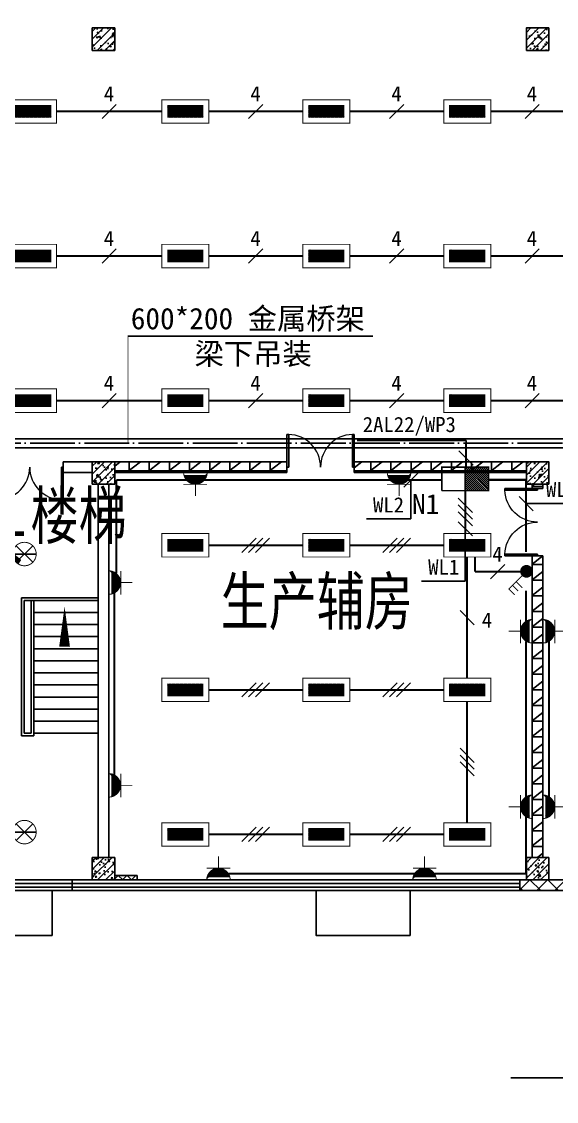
# Model space of a CAD drawing. Header units: millimetres. Extents: x -633009578 to 5705885, y -633235091 to 2571734.
# Drawn here: x 2853090 to 2865039, y 1851047 to 1875193 of the extents above; entities that cross this region are included whole.
import ezdxf

# ---------------------------------------------------------------- set-up
doc = ezdxf.new("R2010")
doc.units = ezdxf.units.MM
doc.header["$LTSCALE"] = 1000
doc.header["$MEASUREMENT"] = 0
doc.linetypes.add('DOTE', pattern=[2.4200000000000004, 2, -0.2, 0.02, -0.2])
doc.layers.get('0').update_dxf_attribs({"color": 9})
for name, color, linetype in [('3T_WOOD', 21, 'Continuous'), ('A-COLUM(柱)', 255, 'Continuous'), ('A-DI-S(箭头)', 76, 'Continuous'), ('A-DOOR(门）', 4, 'Continuous'), ('A-F-AREA(计算)', 5, 'Continuous'), ('A-FLOR(看线)', 8, 'Continuous'), ('A-HATH(填充)', 8, 'Continuous'), ('A-STAR(楼梯)', 51, 'Continuous'), ('A-TEXT(房间)', 243, 'Continuous'), ('A-WALL(墙)', 255, 'Continuous'), ('A-WINDOW（窗）', 4, 'Continuous'), ('DIM_SYMB', 3, 'Continuous'), ('PUB_TEXT', 7, 'Continuous'), ('WALL', 9, 'Continuous'), ('电-强电平面-标注', 3, 'Continuous'), ('电-强电平面-线缆', 3, 'Continuous'), ('电-桥架', 4, 'Continuous'), ('设备-插座', 3, 'Continuous'), ('设备-照明', 3, 'Continuous'), ('设备-箱柜', 3, 'Continuous')]:
    doc.layers.add(name, color=color, linetype=linetype)
doc.styles.add('_TCH', font='simhei.ttf', dxfattribs={"width": 0.75, "bigfont": 'hztxt.shx'})
doc.styles.add('_TCH_DIM', font='simhei.ttf', dxfattribs={"width": 0.8, "bigfont": 'hztxt.shx'})
doc.styles.add('ELEC-DIM', font='simhei.ttf')
doc.styles.add('IDQSTYLE', font='simhei.ttf', dxfattribs={"width": 0.707, "bigfont": 'hztxt.shx'})
pattern_1 = [(0, (-1310557.920547385, -2.793967723846436e-09), (0, 350), []), (37.875, (-1310157.920547385, -2.793967723846436e-09), (-169.61527734408, 218.0766567528281), []), (90, (-1310157.920547385, -2.793967723846436e-09), (-450, 2.755455298081545e-14), [])]

# ---------------------------------------------------------------- blocks, each defined once
blk = doc.blocks.new('$DorLib2D$00000002')
for p, q in [((-0.5, -5.684341886080802e-17), (-0.5000000000000007, 0.4875)), ((-0.4750000000000007, 0.4875), (-0.5000000000000007, 0.4875)), ((-0.475, -2.842170943040401e-17), (-0.4750000000000007, 0.4875)), ((0.475, -2.842170943040401e-17), (0.4750000000000007, 0.4875)), ((0.4750000000000007, 0.4875), (0.5000000000000007, 0.4875)), ((0.5, -5.684341886080802e-17), (0.5000000000000007, 0.4875)), ((-0.5, -5.684341886080802e-17), (-0.475, -2.842170943040401e-17)), ((0.5, -5.684341886080802e-17), (0.475, -2.842170943040401e-17))]:
    blk.add_line(p, q)
at = {"lineweight": 13}
for centre, start, end in [((-0.4875, -4.263256414560601e-17), 0, 88.53071641864632), ((0.4875, -4.263256414560601e-17), 91.4692835813537, 180)]:
    blk.add_arc(centre, 0.4875, start, end, dxfattribs=at)
blk = doc.blocks.new('$TCHSYS$WIN2D')
for p, q in [((-0.5, 0.5), (0.5, 0.5)), ((-0.5, 0.5), (-0.4999999999999999, -0.5)), ((0.5, 0.5), (0.4999999999999998, -0.5)), ((0.5, 0.1666666666666666), (-0.5, 0.1666666666666666)), ((0.5, -0.1666666666666667), (-0.5, -0.1666666666666667)), ((-0.4999999999999999, -0.5), (0.5, -0.5))]:
    blk.add_line(p, q)
blk = doc.blocks.new('_FZH')
h = blk.add_hatch()
h.set_pattern_fill('钢筋混凝土', color=256, scale=0.1, style=0)
h.set_pattern_definition([(45, (0, 0), (-0.1767766952966369, 0.1767766952966369), []), (50, (0, 0), (0.7172601826007535, -0.06275213498259512), [0.07500000000000001, -0.8250000000000001]), (355, (0, 0), (-0.138751333613, 0.7521921337000119), [0.06, -0.66]), (100.4514, (0.05977168000000001, -0.00522934), (0.5785093817140216, 0.6894395420609536), [0.06374019, -0.701142112]), (46.1842, (0, 0.2), (1.067241048625645, -0.1655190143290181), [0.1125, -1.2375]), (96.6356, (0.088936745, 0.186206693), (0.9346627055487033, 0.9741178709004418), [0.095610288, -1.051713]), (351.1842, (0, 0.2), (0.9346619451336272, 0.9741186009253247), [0.09000000000000001, -0.9900000000000001]), (21, (0.1, 0.15), (0.5969070521184617, -0.4026188906653388), [0.07500000000000001, -0.8250000000000001]), (326, (0.1, 0.15), (0.2433153319215824, 0.7251500450468529), [0.06, -0.66]), (71.4514, (0.149742233, 0.116448394), (0.84022262858149, 0.3225304967099524), [0.06374019, -0.701142112]), (37.50000000000001, (0, 0), (0.01215985531729062, 0.3328938538313115), [0, -0.652, 0, -0.67, 0, -0.6625000000000001]), (7.499999999999999, (0, 0), (0.2630695374421486, 0.3944117118823603), [0, -0.382, 0, -0.637, 0, -0.2525]), (-32.5, (-0.223, 0), (0.533822436172409, -0.02255487173437976), [0, -0.25, 0, -0.78, 0, -1.035]), (-42.5, (-0.323, 0), (0.5831861693423862, 0.1001049823323177), [0, -0.325, 0, -0.518, 0, -0.735])])
h.paths.add_polyline_path([(-0.5, -0.5), (0.5, -0.5), (0.5, 0.5), (-0.5, 0.5)])
blk.add_lwpolyline([(-0.5, -0.5), (0.5, -0.5), (0.5, 0.5), (-0.5, 0.5)], close=True)
blk = doc.blocks.new('9-3-1')
at = {"layer": 'A-HATH(填充)'}
h = blk.add_hatch(dxfattribs=at)
h.set_pattern_fill('空心砖', color=256, scale=100, style=0)
h.set_pattern_definition(pattern_1)
h.paths.add_polyline_path([(1199290.598288144, 1187372.080887548), (1199290.598288144, 1187132.080887548), (1203140.598288574, 1187132.080887536), (1203140.598288574, 1187372.080887552)])
h = blk.add_hatch(dxfattribs=at)
h.set_pattern_fill('空心砖', color=256, scale=100, style=0)
h.set_pattern_definition(pattern_1)
h.paths.add_polyline_path([(1208490.598288325, 1187132.080887548), (1208490.598288325, 1187372.080887544), (1204640.598288065, 1187372.080887552), (1204640.598288065, 1187132.080887536)])
h = blk.add_hatch(dxfattribs=at)
h.set_pattern_fill('空心砖', color=256, scale=100, style=0)
h.set_pattern_definition(pattern_1)
h.paths.add_polyline_path([(1208860.598288296, 1186872.080887664), (1208620.598288296, 1186872.080887664), (1208620.598288294, 1186772.080887855), (1208860.598288295, 1186772.080887855)])
h = blk.add_hatch(dxfattribs=at)
h.set_pattern_fill('空心砖', color=256, scale=100, style=0)
h.set_pattern_definition(pattern_1)
h.paths.add_polyline_path([(1208620.598288323, 1178522.080887664), (1208860.598288323, 1178522.080887664), (1208860.598288299, 1185272.080887347), (1208620.598288298, 1185272.080887347)])
h = blk.add_hatch(dxfattribs=at)
h.set_pattern_fill('多孔材料', color=256, scale=50, style=0)
h.set_pattern_definition([(45, (-1310457.920547385, -2.793967723846436e-09), (-100.0001016555733, 100.0001016555733), []), (135, (-1310457.920547385, -2.793967723846436e-09), (-100.0001016555733, -100.0001016555733), [])])
h.paths.add_polyline_path([(1199790.598288171, 1178122.080887737), (1199290.598288156, 1178122.080887737), (1199290.598288156, 1178022.080887737), (1199790.598288171, 1178022.080887737)])
h = blk.add_hatch(dxfattribs=at)
h.set_pattern_fill('多孔材料', color=256, scale=100, style=0)
h.set_pattern_definition([(45, (-1310357.920547385, -2.793967723846436e-09), (-200.0002033111466, 200.0002033111467), []), (135, (-1310357.920547385, -2.793967723846436e-09), (-200.0002033111467, -200.0002033111466), [])])
h.paths.add_polyline_path([(1208340.619278564, 1177782.080887666), (1210390.605494282, 1177782.080887666), (1210390.605494282, 1178022.080887663), (1208340.619278564, 1178022.080887663)])
at = {"layer": 'A-DI-S(箭头)'}
blk.add_lwpolyline([(1208140.598288324, 1173594.260039008), (1213059.348288324, 1173594.260039006), (1213250.432661314, 1174119.260039006), (1213435.575991057, 1173069.260039006), (1213621.848288324, 1173594.260039005), (1218540.598288324, 1173594.260039003)], dxfattribs=at)
at = {"layer": 'A-F-AREA(计算)'}
blk.add_lwpolyline([(1121700.575826842, 1313862.080936), (1255980.575826842, 1313862.080936), (1255980.575826842, 1177782.080936), (1121700.575826842, 1177782.080936)], close=True, dxfattribs=at)
at = {"layer": 'A-FLOR(看线)'}
for points in [[(1197890.59803989, 1177782.078770003), (1197890.598533971, 1176782.078770014), (1195790.598246638, 1176782.078770003), (1195790.59874072, 1177782.078770003)], [(1205890.598041532, 1177782.086826627), (1205890.598535614, 1176782.086826638), (1203790.598041023, 1176782.086826627), (1203790.598535105, 1177782.086826627)]]:
    blk.add_lwpolyline(points, dxfattribs=at)
at = {"layer": 'A-STAR(楼梯)'}
for p, q in [((1197210.598288347, 1181242.080887274), (1197210.598288347, 1184332.080887565)), ((1197210.598288347, 1184332.080887565), (1198920.598288308, 1184332.080887601)), ((1197270.598288308, 1181302.080887601), (1197270.598288308, 1184272.080887601)), ((1197270.598288347, 1181302.080887274), (1197270.598288347, 1184272.080887565)), ((1197270.598288347, 1184272.080887565), (1198920.598288308, 1184272.080887601)), ((1197420.598288308, 1184272.080887601), (1197270.598288308, 1184272.080887601)), ((1197420.598288308, 1184272.080887601), (1197420.598288308, 1181302.080887601)), ((1197480.598288286, 1184272.080887693), (1197420.598288308, 1184272.080887601)), ((1197420.598288308, 1184272.080887601), (1197420.598288228, 1181302.080887274)), ((1197480.598288308, 1184272.080887601), (1197420.598288308, 1184272.080887601)), ((1198920.598288308, 1184272.080887601), (1197480.598288286, 1184272.080887693)), ((1197480.598288308, 1184272.080887601), (1197480.59828839, 1181242.080887274)), ((1198920.598288308, 1184332.080887601), (1198920.598288308, 1184272.080887601)), ((1198920.598288308, 1184272.080887601), (1198920.598288308, 1181302.080887601)), ((1198920.598288308, 1184002.080887601), (1197480.598288293, 1184002.080887693)), ((1198920.598288308, 1183732.080887601), (1197480.598288301, 1183732.080887367)), ((1198920.598288308, 1183462.080887601), (1197480.598288308, 1183462.080887693)), ((1198920.598288308, 1183192.080887601), (1197480.598288315, 1183192.080887693)), ((1198920.598288308, 1182922.080887601), (1197480.598288323, 1182922.080887693)), ((1198920.598288308, 1182652.080887601), (1197480.59828833, 1182652.080887693)), ((1198920.598288308, 1182382.080887601), (1197480.598288337, 1182382.080887367)), ((1198920.598288308, 1182112.080887601), (1197480.598288344, 1182112.080887693)), ((1198920.598288308, 1181842.080887601), (1197480.598288352, 1181842.080887693)), ((1198920.598288308, 1181572.080887601), (1197480.598288359, 1181572.080887367)), ((1197480.59828839, 1181242.080887274), (1197210.598288347, 1181242.080887274)), ((1197420.598288228, 1181302.080887274), (1197270.598288347, 1181302.080887274)), ((1197420.598288162, 1181302.080887584), (1197270.598288028, 1181302.080887819)), ((1198920.598288308, 1181302.080887601), (1197480.598288366, 1181302.080887693)), ((1198920.598288308, 1181302.080887601), (1197480.598288367, 1181302.080887584)), ((1198920.598288363, 1178522.080886716), (1198920.598288308, 1181302.080887601)), ((1195770.598288308, 1178022.080887601), (1198790.598288553, 1178022.080887584))]:
    blk.add_line(p, q, dxfattribs=at)
at = {"layer": 'A-WALL(墙)'}
for p, q in [((1198790.598288553, 1187372.080887228), (1198140.598288065, 1187372.080887519)), ((1198140.598288065, 1187372.080887519), (1198140.598288065, 1187132.080887596)), ((1203140.598288574, 1187372.080887552), (1199290.598288553, 1187372.080887608)), ((1203140.598288574, 1187132.080887536), (1203140.598288574, 1187372.080887552)), ((1208490.598288553, 1187372.080887494), (1204640.598288065, 1187372.080887552)), ((1204640.598288065, 1187372.080887552), (1204640.598288065, 1187132.080887536)), ((1198140.598288065, 1187132.080887596), (1198790.598288553, 1187132.080887542)), ((1199290.598288553, 1187132.080887571), (1203140.598288574, 1187132.080887536)), ((1204640.598288065, 1187132.080887536), (1208490.598288553, 1187132.080887541)), ((1198920.598288333, 1178522.080886716), (1198920.598288339, 1186872.080887693)), ((1199160.59828835, 1178522.080886716), (1199160.598288292, 1186872.080887693)), ((1208620.598288801, 1186872.080887693), (1208620.598288294, 1186772.080887855)), ((1208620.598288294, 1186772.080887855), (1208860.598288295, 1186772.080887855)), ((1208860.598288295, 1186772.080887855), (1208860.59828855, 1186872.080887693)), ((1208860.598288299, 1185272.080887347), (1208620.598288298, 1185272.080887347)), ((1208620.598288298, 1185272.080887347), (1208620.598288306, 1178522.080887693)), ((1208860.598288327, 1178522.080887693), (1208860.598288299, 1185272.080887347)), ((1199790.598288171, 1178122.080887737), (1199290.598288156, 1178122.080887737)), ((1199790.598288171, 1178022.080887737), (1199790.598288171, 1178122.080887737)), ((1199790.598288171, 1178022.080887737), (1199290.598288156, 1178022.080887737))]:
    blk.add_line(p, q, dxfattribs=at)
at = {"layer": 'A-WINDOW（窗）'}
blk.add_line((1198340.598288144, 1178022.080887549), (1198340.598288144, 1177782.080887664), dxfattribs=at)
at = {"layer": 'DIM_SYMB'}
blk.add_lwpolyline([(1196520.598288308, 1184407.080887601, 0, 0, 0), (1196520.598288308, 1179662.080887601, 0, 0, 0), (1198170.598288308, 1179662.080887601, 0, 0, 0), (1198170.598288308, 1184137.080887601, 0, 240.0000000000001, 0), (1198170.598288308, 1183237.080887601, 0, 0, 0)], format="xyseb", dxfattribs=at)
at = {"layer": 'WALL'}
for p, q in [((1210390.605494282, 1178022.080887663), (1208340.619278564, 1178022.080887663)), ((1208340.619278564, 1178022.080887663), (1208340.619278564, 1177782.080887666)), ((1208340.619278564, 1177782.080887666), (1210390.605494282, 1177782.080887666))]:
    blk.add_line(p, q, dxfattribs=at)
at = {"layer": 'A-COLUM(柱)', "xscale": 500, "yscale": 500, "zscale": 500}
for p in [(1199040.598288325, 1196822.080887664), (1208740.598288325, 1196822.080887664), (1199040.598288144, 1187122.080887549), (1208740.598288325, 1187122.080887664), (1199040.598288144, 1178272.080887549), (1208740.598288325, 1178272.080887664)]:
    blk.add_blockref('_FZH', p, dxfattribs=at)
at = {"layer": 'A-DOOR(门）', "extrusion": (0, 0, -1), "xscale": -1500, "yscale": 1500, "zscale": 1500}
blk.add_blockref('$DorLib2D$00000002', (-1203890.598288317, 1187252.080887547), dxfattribs=at)
at = {"layer": 'A-DOOR(门）', "xscale": 1500, "yscale": 1500, "zscale": 1500, "rotation": 180}
blk.add_blockref('$DorLib2D$00000002', (1197390.598288361, 1187252.080887547), dxfattribs=at)
at = {"layer": 'A-DOOR(门）', "extrusion": (0, 0, -1), "xscale": 1500, "yscale": 1500, "zscale": 1500, "rotation": 270}
blk.add_blockref('$DorLib2D$00000002', (-1208740.598288325, 1186022.08088756), dxfattribs=at)
at = {"layer": 'A-WINDOW（窗）', "extrusion": (0, 0, -1), "xscale": -18000, "yscale": 240, "zscale": 18000, "rotation": 180.0000000000013}
blk.add_blockref('$TCHSYS$WIN2D', (-1199340.619278346, 1177902.080887664), dxfattribs=at)
at = {"layer": 'A-TEXT(房间)', "style": '_TCH', "width": 0.75}
for s, p in [('楼梯', (1197410.484929626, 1185645.779686777)), ('生产辅房', (1201656.421451699, 1183728.657082098))]:
    blk.add_text(s, height=1050, dxfattribs=at).set_placement(p)
at = {"layer": 'PUB_TEXT', "style": '_TCH_DIM', "width": 0.8}
blk.add_text('下', height=1050, dxfattribs=at).set_placement((1196179.968367048, 1184722.080887601))
blk = doc.blocks.new('*X353')
at = {"color": 0, "linetype": 'Continuous'}
for p, q in [((277.1059544658493, 221.9516255332986), (279.536990929048, 224.3826619964973)), ((277.1059544658493, 222.2344682457732), (279.2541482165735, 224.3826619964973)), ((277.1059544658493, 222.5173109582479), (278.9713055040988, 224.3826619964973)), ((277.1059544658493, 222.8001536707225), (278.6884627916242, 224.3826619964973)), ((277.1059544658493, 223.0829963831971), (278.4056200791496, 224.3826619964973)), ((277.1059544658493, 223.3658390956717), (278.122777366675, 224.3826619964973)), ((277.1059544658493, 223.6486818081463), (277.8399346542004, 224.3826619964973)), ((277.1059544658493, 223.9315245206209), (277.5570919417257, 224.3826619964973)), ((277.1059544658493, 224.2143672330955), (277.2742492292511, 224.3826619964973)), ((277.3198336415227, 221.8826619964973), (279.8198336415227, 224.3826619964973)), ((277.6026763539973, 221.8826619964973), (280.1026763539973, 224.3826619964973)), ((277.8855190664719, 221.8826619964973), (280.3855190664719, 224.3826619964973)), ((278.1683617789465, 221.8826619964973), (280.6683617789466, 224.3826619964973)), ((278.4512044914212, 221.8826619964973), (280.9512044914212, 224.3826619964973)), ((278.7340472038958, 221.8826619964973), (281.2340472038958, 224.3826619964973)), ((279.0168899163704, 221.8826619964973), (281.5168899163704, 224.3826619964973)), ((279.299732628845, 221.8826619964973), (281.799732628845, 224.3826619964973)), ((279.5825753413196, 221.8826619964973), (282.0825753413196, 224.3826619964973)), ((279.8654180537943, 221.8826619964973), (282.3654180537943, 224.3826619964973)), ((280.1482607662689, 221.8826619964973), (282.6482607662689, 224.3826619964973)), ((280.4311034787435, 221.8826619964973), (282.9311034787435, 224.3826619964973)), ((280.7139461912181, 221.8826619964973), (283.2139461912181, 224.3826619964973)), ((280.9967889036927, 221.8826619964973), (283.4967889036927, 224.3826619964973)), ((281.2796316161674, 221.8826619964973), (283.7796316161674, 224.3826619964973)), ((281.5624743286419, 221.8826619964973), (284.062474328642, 224.3826619964973)), ((281.8453170411166, 221.8826619964973), (284.3453170411166, 224.3826619964973)), ((282.1281597535912, 221.8826619964973), (284.6059544658494, 224.3604567087555)), ((282.4110024660658, 221.8826619964973), (284.6059544658494, 224.0776139962809)), ((282.6938451785405, 221.8826619964973), (284.6059544658494, 223.7947712838063)), ((282.976687891015, 221.8826619964973), (284.6059544658494, 223.5119285713317)), ((283.2595306034897, 221.8826619964973), (284.6059544658494, 223.229085858857)), ((283.5423733159643, 221.8826619964973), (284.6059544658494, 222.9462431463824)), ((283.8252160284389, 221.8826619964973), (284.6059544658494, 222.6634004339078)), ((284.1080587409135, 221.8826619964973), (284.6059544658494, 222.3805577214332)), ((284.3909014533882, 221.8826619964973), (284.6059544658494, 222.0977150089586))]:
    blk.add_line(p, q, dxfattribs=at)
blk = doc.blocks.new('HC000062')
at = {"color": 0, "linetype": 'Continuous', "const_width": 0.2}
for points in [[(-4.97662087547036, 2.499999999999943), (5.023379124529697, 2.499999999999943), (5.023379124529697, -2.500000000000057), (-4.97662087547036, -2.500000000000057), (-4.97662087547036, 2.499999999999943)], [(-3.72662087547036, 1.25), (-3.72662087547036, -1.250000000000057), (3.773379124529697, -1.250000000000057), (3.773379124529697, 1.25), (-3.72662087547036, 1.25)]]:
    blk.add_lwpolyline(points, dxfattribs=at)
at = {"color": 0, "linetype": 'Continuous'}
blk.add_blockref('*X353', (-280.8325753413197, -223.1326619964974), dxfattribs=at)
at = {"color": 0, "style": 'IDQSTYLE', "width": 0.7}
blk.add_attdef('PSFHATT', (7.023379124529697, -2.500000000000057), '', height=2.5, dxfattribs=at)
blk = doc.blocks.new('*X153')
at = {"color": 0, "linetype": 'Continuous'}
for p, q in [((234.7655414724513, 317.9212989399893), (239.3433150387835, 322.4990725063215)), ((234.7655414724513, 318.3455630087012), (238.9190509700716, 322.4990725063215)), ((234.7655414724513, 318.7698270774131), (238.4947869013596, 322.4990725063215)), ((234.7655414724513, 319.1940911461251), (238.0705228326477, 322.4990725063215)), ((234.7655414724513, 319.618355214837), (237.6462587639358, 322.4990725063215)), ((234.7655414724513, 320.0426192835489), (237.2219946952239, 322.4990725063215)), ((234.7655414724513, 320.4668833522609), (236.797730626512, 322.4990725063215)), ((234.7655414724513, 320.8911474209728), (236.3734665578, 322.4990725063215)), ((234.7655414724513, 321.3154114896847), (235.9492024890881, 322.4990725063215)), ((234.7655414724513, 321.7396755583966), (235.5249384203761, 322.4990725063215)), ((234.7655414724513, 322.1639396271086), (235.1006743516642, 322.4990725063215)), ((234.7675791074955, 317.4990725063215), (239.7655414724513, 322.4970348712774)), ((235.1918431762074, 317.4990725063215), (239.7655414724513, 322.0727708025654)), ((235.6161072449193, 317.4990725063215), (239.7655414724513, 321.6485067338535)), ((236.0403713136312, 317.4990725063215), (239.7655414724513, 321.2242426651416)), ((236.4646353823431, 317.4990725063215), (239.7655414724513, 320.7999785964296)), ((236.8888994510551, 317.4990725063215), (239.7655414724513, 320.3757145277177)), ((237.313163519767, 317.4990725063215), (239.7655414724513, 319.9514504590058)), ((237.7374275884789, 317.4990725063215), (239.7655414724513, 319.5271863902939)), ((238.1616916571909, 317.4990725063215), (239.7655414724513, 319.1029223215819)), ((238.5859557259028, 317.4990725063215), (239.7655414724513, 318.67865825287)), ((239.0102197946147, 317.4990725063215), (239.7655414724513, 318.2543941841581)), ((239.4344838633266, 317.4990725063215), (239.7655414724513, 317.8301301154461))]:
    blk.add_line(p, q, dxfattribs=at)
blk = doc.blocks.new('HC000435')
at = {"color": 0, "linetype": 'Continuous'}
blk.add_line((2.5, 0), (-2.5, 0), dxfattribs=at)
at = {"color": 0, "linetype": 'Continuous', "const_width": 0.3}
for points in [[(2.5, 0), (2.5, 5), (-2.5, 5)], [(-2.5, 5), (-2.5, 0)], [(-2.5, 0), (-2.5, -5), (2.5, -5), (2.5, 0)]]:
    blk.add_lwpolyline(points, dxfattribs=at)
at = {"color": 0, "linetype": 'Continuous'}
blk.add_blockref('*X153', (-237.2655414724513, -322.4990725063215), dxfattribs=at)
at = {"color": 0, "style": 'IDQSTYLE', "width": 0.7}
blk.add_attdef('PSFHATT', (4.500000000000028, -5), '', height=2.5, dxfattribs=at)
blk = doc.blocks.new('*X155')
at = {"color": 0, "linetype": 'Continuous'}
for p, q in [((261.9988066744281, 135.850956910748), (263.2375091559566, 137.0896593922765)), ((262.0234026256783, 135.5927101495236), (263.4957559171792, 137.0650634410244)), ((262.0463461952987, 136.1813391440932), (262.9071269225657, 137.0421198713602)), ((262.0884022348038, 135.3748670461744), (263.7135990205094, 137.00006383188)), ((262.1829592200917, 135.1865813189878), (263.9018847477136, 136.9055068466096)), ((262.3023466942452, 135.0231260806666), (264.0653399860179, 136.7861193724393)), ((262.4446987243758, 134.8826353983226), (264.205830668362, 136.6437673423088)), ((262.6100901587723, 134.7651841202445), (264.3232819464568, 136.478375907929)), ((262.8005700291263, 134.6728212781239), (264.4156447885779, 136.2878960375755)), ((263.0211904412342, 134.6105989777572), (264.4778670889456, 136.0672756254685)), ((263.2836307586351, 134.5901965826834), (264.4982694840214, 135.8048353080697)), ((263.6234742990336, 134.6471974106073), (264.4412686561033, 135.464991767677))]:
    blk.add_line(p, q, dxfattribs=at)
blk = doc.blocks.new('HC000111')
at = {"color": 0, "linetype": 'Continuous', "const_width": 0.2}
for points in [[(0.8838834764831975, 2.133883476483163), (3.750000000000091, 5), (5.000000000000091, 3.75)], [(2.221789122165297, 3.388795923702901), (3.514416944097014, 2.132759994237858)], [(2.898879886034229, 4.275409520972289), (4.191507707965946, 3.019373591507303)]]:
    blk.add_lwpolyline(points, dxfattribs=at)
blk.add_lwpolyline([(0.8838834764833108, 0.3661165235168934, 0.1989123673796338), (1.250000000000034, 1.250000000000057, 0.1989123673796269), (0.8838834764832544, 2.13388347648322, 0.1989123673796352), (9.12880881998035e-14, 2.5, 0.1989123673796539), (-0.8838834764830719, 2.13388347648322, 0.1989123673796721), (-1.249999999999966, 1.250000000000057, 0.1989123673796564), (-0.8838834764831855, 0.3661165235168368, 0.198912367379673), (9.087175456556906e-14, 0, 0.198912367379652)], format="xyb", close=True, dxfattribs=at)
at = {"color": 0, "linetype": 'Continuous'}
blk.add_blockref('*X155', (-263.2487560761181, -134.5897099905746), dxfattribs=at)
at = {"color": 0, "style": 'IDQSTYLE', "width": 0.7}
blk.add_attdef('PSFHATT', (7.000000000000091, -1e-08), '', height=2.5, dxfattribs=at)
blk = doc.blocks.new('*X164')
at = {"color": 0, "linetype": 'Continuous'}
for p, q in [((159.595646846908, 156.7672197221619), (159.6233466819307, 156.7949195571846)), ((159.6640079704214, 156.5527381332005), (159.9061893944054, 156.7949195571846)), ((159.747532531186, 156.3534199814905), (160.18903210688, 156.7949195571846)), ((159.8446775338837, 156.1677222717137), (160.4718748193546, 156.7949195571846)), ((159.9544025265515, 155.9946045519069), (160.7547175318292, 156.7949195571846)), ((160.0760273856543, 155.833386698535), (161.0375602443038, 156.7949195571846)), ((160.2091522122192, 155.6836688126253), (161.3204029567785, 156.7949195571846)), ((160.3536147760518, 155.5452886639833), (161.6032456692531, 156.7949195571846)), ((160.5094741859558, 155.4183053614127), (161.8860883817277, 156.7949195571846)), ((160.6770167777584, 155.3030052407406), (162.1689310942023, 156.7949195571846)), ((160.8567856433337, 155.1999313938414), (162.451773806677, 156.7949195571846)), ((161.0496413096342, 155.1099443476672), (162.7346165191516, 156.7949195571846)), ((161.2568708631404, 155.0343311886988), (163.0174592316262, 156.7949195571846)), ((161.4803825063601, 154.9750001194438), (163.3003019441008, 156.7949195571846)), ((161.7230685552892, 154.9348434558983), (163.5831446565754, 156.7949195571846)), ((161.9895441276247, 154.9184763157592), (163.86598736905, 156.7949195571846)), ((162.2878715788766, 154.9339610545365), (164.4937876543064, 157.1398771299663)), ((162.6346011340941, 154.9978478972794), (164.4299008115636, 156.7931475747489)), ((163.0778250055067, 155.1582290562173), (164.2695196526256, 156.3499237033363))]:
    blk.add_line(p, q, dxfattribs=at)
blk = doc.blocks.new('HC000134')
at = {"color": 0, "linetype": 'Continuous', "const_width": 0.2}
blk.add_lwpolyline([(-2.5, 5, 0.198912367379654), (-1.767766952966213, 3.232233047033674, 0.1989123673796558), (-4.592273826913179e-16, 2.5, 0.1989123673796559), (1.767766952966213, 3.232233047033674, 0.1989123673796541), (2.5, 4.999999999999999)], format="xyb", dxfattribs=at)
for points in [[(-2.549372027147456, 2.476391871554483), (2.483025305961291, 2.476391871554483)], [(-2.421006983541702, 4.37652170395188), (2.421006983541702, 4.37652170395188)], [(0, 2.5), (0, 0)]]:
    blk.add_lwpolyline(points, dxfattribs=at)
at = {"color": 0, "linetype": 'Continuous'}
blk.add_blockref('*X164', (-162.0093508556101, -152.4183978532327), dxfattribs=at)
at = {"color": 0, "style": 'IDQSTYLE', "width": 0.7}
blk.add_attdef('PSFHATT', (4.500000010000001, 0), '', height=2.5, dxfattribs=at)
blk = doc.blocks.new('HC000073')
at = {"color": 0, "linetype": 'Continuous'}
for p, q in [((-1.76776695296229, 1.76776695296229), (1.767766952970533, -1.767766952970533)), ((1.76776695297059, 1.767766952970476), (-1.767766952966383, -1.767766952966497)), ((-2.499999999999943, -5.684341886080801e-14), (2.500000000000057, -5.684341886080801e-14))]:
    blk.add_line(p, q, dxfattribs=at)
at = {"color": 0, "linetype": 'Continuous', "const_width": 0.2}
blk.add_lwpolyline([(1.76776695296644, -1.76776695296644, 0.1989123673796617), (2.500000000000057, 0, 0.1989123673796613), (1.767766952966383, 1.767766952966326, 0.198912367379653), (1.137288912133798e-13, 2.499999999999943, 0.1989123673796647), (-1.767766952966269, 1.767766952966327, 0.1989123673796613), (-2.499999999999943, 1.951292859901378e-16, 0.1989123673796761), (-1.767766952966269, -1.76776695296644, 0.1989123673796719), (1.12894543431545e-13, -2.500000000000057, 0.1989123673796541)], format="xyb", close=True, dxfattribs=at)
at = {"color": 0, "style": 'IDQSTYLE', "width": 0.7}
blk.add_attdef('PSFHATT', (4.500000010000057, -2.500000010000057), '', height=2.5, dxfattribs=at)

msp = doc.modelspace()

# ---------------------------------------------------------------- linework, layer by layer
at = {"layer": '电-强电平面-标注'}
for p, q in [((2855206.497865569, 1873342.029281538), (2854888.299814036, 1873023.831230003)), ((2858481.547865569, 1873342.029281538), (2858163.349814036, 1873023.831230003)), ((2861631.547865569, 1873342.029281538), (2861313.349814036, 1873023.831230003)), ((2864656.547865569, 1873342.029281538), (2864338.349814036, 1873023.831230003)), ((2855206.497865569, 1870108.695948195), (2854888.299814036, 1869790.49789666)), ((2858481.547865569, 1870108.695948195), (2858163.349814036, 1869790.49789666)), ((2861631.547865569, 1870108.695948195), (2861313.349814036, 1869790.49789666)), ((2864656.547865569, 1870108.695948195), (2864338.349814036, 1869790.49789666)), ((2855206.497865569, 1866875.362614851), (2854888.299814036, 1866557.164563317)), ((2858481.547865569, 1866875.362614851), (2858163.349814036, 1866557.164563317)), ((2861631.547865569, 1866875.362614851), (2861313.349814036, 1866557.164563317)), ((2864656.547865569, 1866875.362614851), (2864338.349814036, 1866557.164563317)), ((2863020, 1865827.5), (2860587.721518987, 1865827.5)), ((2863020, 1865436.5), (2863020, 1865827.5)), ((2862860.900974233, 1865595.599025767), (2863179.099025767, 1865277.400974233)), ((2861949.599025766, 1865101.099025767), (2861631.400974234, 1864782.900974233)), ((2861790.5, 1864942), (2861790.5, 1864073.5)), ((2864204.400974233, 1864574.099025767), (2864522.599025767, 1864255.900974233)), ((2862844.900974263, 1864533.564153653), (2863163.099025796, 1864215.366102118)), ((2862844.900974263, 1864383.564153653), (2863163.099025796, 1864065.366102118)), ((2864363.5, 1864415), (2864660.5, 1864415)), ((2864660.5, 1864415), (2865655.436708861, 1864415)), ((2861790.5, 1864073.5), (2860795.563291139, 1864073.5)), ((2862844.900974263, 1864233.564153653), (2863163.099025796, 1863915.366102118)), ((2862844.900974263, 1864008.599025767), (2863163.099025797, 1863690.400974233)), ((2863004.00000003, 1863849.5), (2863004.00000003, 1862683.5)), ((2858331.547865591, 1863642.029281524), (2858013.349814056, 1863323.831229991)), ((2858481.547865591, 1863642.029281524), (2858163.349814056, 1863323.831229991)), ((2858631.547865591, 1863642.029281524), (2858313.349814056, 1863323.831229991)), ((2861481.547865591, 1863642.029281524), (2861163.349814056, 1863323.831229991)), ((2861631.547865591, 1863642.029281524), (2861313.349814056, 1863323.831229991)), ((2861781.547865591, 1863642.029281524), (2861463.349814056, 1863323.831229991)), ((2863888.773511393, 1863050.760425039), (2863570.575459861, 1862732.562373504)), ((2863004.00000003, 1862683.5), (2862028.050632941, 1862683.5)), ((2863204.093057516, 1861707.164563324), (2862885.895005981, 1862025.362614857)), ((2858331.547865591, 1860408.695948191), (2858013.349814056, 1860090.497896658)), ((2858481.547865591, 1860408.695948191), (2858163.349814056, 1860090.497896658)), ((2858631.547865591, 1860408.695948191), (2858313.349814056, 1860090.497896658)), ((2861481.547865591, 1860408.695948191), (2861163.349814056, 1860090.497896658)), ((2861631.547865591, 1860408.695948191), (2861313.349814056, 1860090.497896658)), ((2861781.547865591, 1860408.695948191), (2861463.349814056, 1860090.497896658)), ((2863204.093057515, 1858623.83122999), (2862885.895005982, 1858942.029281525)), ((2863204.093057515, 1858473.83122999), (2862885.895005982, 1858792.029281525)), ((2863204.093057515, 1858323.83122999), (2862885.895005982, 1858642.029281525)), ((2858331.547865591, 1857175.362614857), (2858013.349814056, 1856857.164563324)), ((2858481.547865591, 1857175.362614857), (2858163.349814056, 1856857.164563324)), ((2858631.547865591, 1857175.362614857), (2858313.349814056, 1856857.164563324)), ((2861481.547865591, 1857175.362614857), (2861163.349814056, 1856857.164563324)), ((2861631.547865591, 1857175.362614857), (2861313.349814056, 1856857.164563324)), ((2861781.547865591, 1857175.362614857), (2861463.349814056, 1856857.164563324))]:
    msp.add_line(p, q, dxfattribs=at)
at = {"layer": '电-强电平面-线缆', "color": 1, "linetype": 'Continuous', "const_width": 45}
for points in [[(2853872.448839803, 1873182.930255771), (2856222.348839803, 1873182.930255771)], [(2857272.548839803, 1873182.930255771), (2859372.348839803, 1873182.930255771)], [(2860422.548839803, 1873182.930255771), (2862522.348839803, 1873182.930255771)], [(2863572.548839803, 1873182.930255771), (2865422.348839803, 1873182.930255771)], [(2853872.448839803, 1869949.596922427), (2856222.348839803, 1869949.596922427)], [(2857272.548839803, 1869949.596922427), (2859372.348839803, 1869949.596922427)], [(2860422.548839803, 1869949.596922427), (2862522.348839803, 1869949.596922427)], [(2863572.548839803, 1869949.596922427), (2865422.348839803, 1869949.596922427)], [(2853872.448839803, 1866716.263589084), (2856222.348839803, 1866716.263589084)], [(2857272.548839803, 1866716.263589084), (2859372.348839803, 1866716.263589084)], [(2860422.548839803, 1866716.263589084), (2862522.348839803, 1866716.263589084)], [(2863572.548839803, 1866716.263589084), (2865422.348839803, 1866716.263589084)], [(2863020, 1865228.5), (2863020, 1865762.499999993)], [(2855204.5, 1864942), (2856770.966533491, 1864942)], [(2855204.5, 1862852.558149178), (2855204.5, 1864942)], [(2857175.033466508, 1864942), (2861321.966533491, 1864942)], [(2861726.033466508, 1864942), (2862479.00000003, 1864942)], [(2863529.00000003, 1864946), (2864363.5, 1864946)], [(2864363.5, 1863330.709668471), (2864363.5, 1864946)], [(2863004.00000003, 1863745.430255771), (2863004.00000003, 1864703.5)], [(2857272.448839824, 1863482.930255757), (2859372.448839824, 1863482.930255757)], [(2860422.448839824, 1863482.930255757), (2862522.448839824, 1863482.930255757)], [(2863044.994031748, 1863220.430255757), (2863044.994031748, 1860512.096922424)], [(2863219, 1862891.661399271), (2863219, 1863220.430255771)], [(2863219, 1862891.661399271), (2864240.348971254, 1862891.661399272)], [(2855158.488063457, 1858348.233674852), (2855158.488063457, 1862413.7663251)], [(2864363.5, 1861784.722276547), (2864363.5, 1862468.679940324)], [(2864363.5, 1857859.722276547), (2864363.5, 1861336.277723462)], [(2864876.488063497, 1857859.722276547), (2864876.488063497, 1861336.277723462)], [(2857272.448839824, 1860249.596922424), (2859372.448839824, 1860249.596922424)], [(2860422.448839824, 1860249.596922424), (2862522.448839824, 1860249.596922424)], [(2863044.994031748, 1859987.096922424), (2863044.994031748, 1857278.763589091)], [(2864363.5, 1856137.334388787), (2864363.5, 1857411.277723462)], [(2857272.448839824, 1857016.263589091), (2859372.448839824, 1857016.263589091)], [(2860422.448839824, 1857016.263589091), (2862522.448839824, 1857016.263589091)], [(2857712.242665702, 1856137.334388787), (2861869.321462982, 1856137.334388787)], [(2862316.242665702, 1856137.334388787), (2864363.5, 1856137.334388787)]]:
    msp.add_lwpolyline(points, dxfattribs=at)
at = {"layer": '电-桥架', "color": 5, "linetype": 'DOTE', "ltscale": 0.5}
msp.add_line((2846022.500000331, 1865762.500007156), (2865803.499973026, 1865762.500007156), dxfattribs=at)
at = {"layer": '电-桥架', "ltscale": 0.5}
msp.add_lwpolyline([(2846022.500000331, 1865862.500007156), (2865803.499973026, 1865862.500007156), (2865803.499973027, 1865662.500007156), (2846022.500000332, 1865662.500007156)], dxfattribs=at)
at = {"layer": '设备-箱柜', "color": 6}
msp.add_lwpolyline([(2855466.280695075, 1865762.500025691, 12, 12, 0), (2855466.280695075, 1868156.501676125, 12, 12, 0), (2855466.280695075, 1868156.501676125, 36, 36, 0), (2860938.224447415, 1868156.501676125, 36, 36, 0)], format="xyseb", dxfattribs=at)

# ---------------------------------------------------------------- block references
at = {"layer": '3T_WOOD'}
msp.add_blockref('9-3-1', (1655879.395743424, 677977.51603476), dxfattribs=at)
at = {"layer": '设备-插座', "xscale": 105, "yscale": 105, "zscale": 105}
for p in [(2856973, 1864584.596922438), (2861524, 1864584.596922438)]:
    msp.add_blockref('HC000134', p, dxfattribs=at)
at = {"layer": '设备-插座', "yscale": 105, "zscale": 105}
for p, xscale, rotation in [((2855564.994031734, 1862647.999999976), 105, 90.00000000000001), ((2863974.994031745, 1861560.500000005), -105, 270), ((2865264.994031751, 1861560.500000005), 105, 90.00000000000001), ((2855564.994031734, 1858113.999999976), 105, 90.00000000000001), ((2863974.994031745, 1857635.500000005), -105, 270), ((2865264.994031751, 1857635.500000005), 105, 90.00000000000001), ((2857488.782064342, 1856524.596922424), 105, 180), ((2862092.782064342, 1856524.596922424), 105, 180)]:
    msp.add_blockref('HC000134', p, dxfattribs=dict(at, xscale=xscale, rotation=rotation))
at = {"layer": '设备-照明', "xscale": 105, "yscale": 105, "zscale": 105}
for name, p in [('HC000062', (2853344.994031727, 1873182.930255771)), ('HC000062', (2856744.994031727, 1873182.930255771)), ('HC000062', (2859894.994031727, 1873182.930255771)), ('HC000062', (2863044.994031727, 1873182.930255771)), ('HC000062', (2853344.994031727, 1869949.596922427)), ('HC000062', (2856744.994031727, 1869949.596922427)), ('HC000062', (2859894.994031727, 1869949.596922427)), ('HC000062', (2863044.994031727, 1869949.596922427)), ('HC000062', (2853344.994031727, 1866716.263589084)), ('HC000062', (2856744.994031727, 1866716.263589084)), ('HC000062', (2859894.994031727, 1866716.263589084)), ('HC000062', (2863044.994031727, 1866716.263589084)), ('HC000062', (2856744.994031727, 1863482.930255771)), ('HC000062', (2859894.994031727, 1863482.930255771)), ('HC000062', (2863044.994031727, 1863482.930255771)), ('HC000073', (2853153.395743424, 1863286.760931168)), ('HC000062', (2856744.994031727, 1860249.596922427)), ('HC000062', (2859894.994031727, 1860249.596922427)), ('HC000062', (2863044.994031727, 1860249.596922427)), ('HC000073', (2853153.395743424, 1857068.693253739)), ('HC000062', (2856744.994031727, 1857016.263589084)), ('HC000062', (2859894.994031727, 1857016.263589084)), ('HC000062', (2863044.994031727, 1857016.263589084))]:
    msp.add_blockref(name, p, dxfattribs=at)
at = {"layer": '设备-照明', "xscale": -105, "yscale": 105, "zscale": 105, "rotation": 90}
msp.add_blockref('HC000111', (2864502.602890669, 1862899.694804398), dxfattribs=at)
at = {"layer": '设备-箱柜', "xscale": 105, "yscale": 105, "zscale": 105, "rotation": 90}
msp.add_blockref('HC000435', (2863004.00000003, 1864966), dxfattribs=at)

# ---------------------------------------------------------------- texts
at = {"layer": '电-强电平面-标注', "style": 'ELEC-DIM'}
for s, height, p in [('4', 339.8734177215189, (2854925.879852458, 1873407.930255771)), ('4', 339.8734177215189, (2858200.929852459, 1873407.930255771)), ('4', 339.8734177215189, (2861350.929852459, 1873407.930255771)), ('4', 339.8734177215189, (2864375.929852459, 1873407.930255771)), ('4', 339.8734177215189, (2854925.879852458, 1870174.596922427)), ('4', 339.8734177215189, (2858200.929852459, 1870174.596922427)), ('4', 339.8734177215189, (2861350.929852459, 1870174.596922427)), ('4', 339.8734177215189, (2864375.929852459, 1870174.596922427)), ('4', 339.8734177215189, (2854925.879852458, 1866941.263589084)), ('4', 339.8734177215189, (2858200.929852459, 1866941.263589084)), ('4', 339.8734177215189, (2861350.929852459, 1866941.263589084)), ('4', 339.8734177215189, (2864375.929852459, 1866941.263589084)), ('2AL22/WP3', 339.8734177215189, (2860713.037974683, 1866013.575949367)), ('WL3', 339.8734177215189, (2864806.702531645, 1864561.202531646)), ('WL2', 339.8734177215189, (2860941.765822784, 1864215.905063291)), ('N1', 450, (2861813.247840053, 1864179.244896408)), ('4', 339.8734177215189, (2863608.155498283, 1863116.661399271)), ('WL1', 339.8734177215189, (2862174.253164586, 1862825.905063291)), ('4', 339.8734177215189, (2863373.475044406, 1861641.263589093))]:
    msp.add_text(s, height=height, dxfattribs=at).set_placement(p)
at = {"layer": '设备-箱柜', "color": 6, "style": 'ELEC-DIM'}
for s, p in [('600*200 金属桥架', (2855530.110495922, 1868312.264800035)), ('梁下吊装', (2856954.575138368, 1867524.802250739))]:
    msp.add_text(s, height=480, dxfattribs=at).set_placement(p)

doc.saveas('drawing.dxf')
